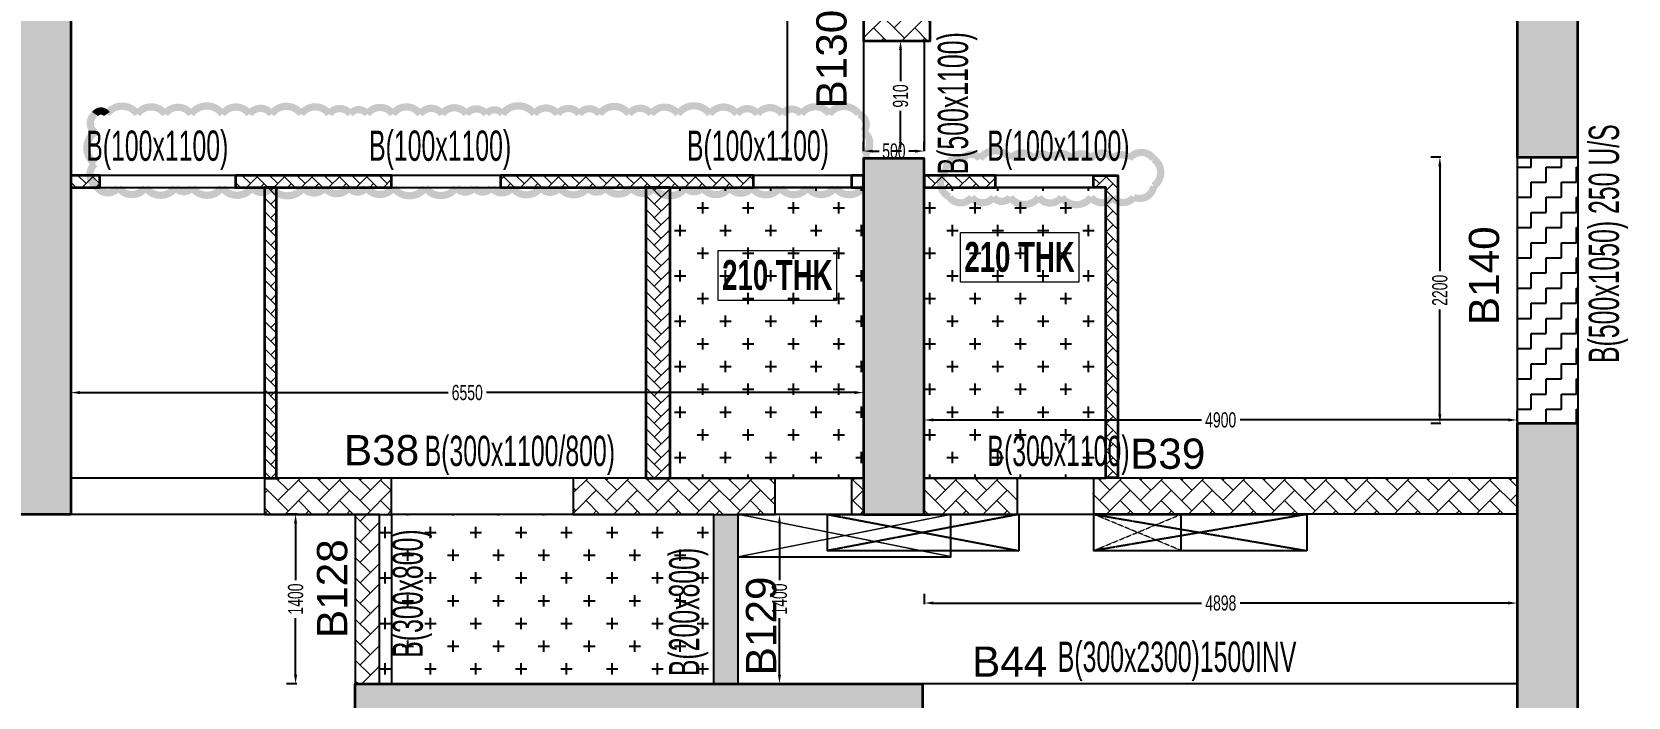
# Model space of a CAD drawing. Header units: millimetres. Extents: x 2116 to 61891, y 4333 to 33436.
# Drawn here: x 47020 to 60208, y 18624 to 24117 of the extents above; entities that cross this region are included whole.
import ezdxf
from ezdxf.enums import TextEntityAlignment as Align

# ---------------------------------------------------------------- set-up
doc = ezdxf.new("R2010")
doc.units = ezdxf.units.MM
doc.linetypes.add('HIDDEN', pattern=[0.375, 0.25, -0.125])
doc.layers.get('Defpoints').update_dxf_attribs({"color": 1, "lineweight": 0})
for name, color, linetype, lineweight in [('A-FLOR-IDEN', 11, 'Continuous', 9), ('A-HIDD-ABVE', 8, 'HIDDEN', 20), ('S-BEAM-IDEN', 2, 'Continuous', 9), ('S-COL HATCH', 9, 'Continuous', 0), ('S-COLS', 5, 'Continuous', 35)]:
    doc.layers.add(name, color=color, linetype=linetype, lineweight=lineweight)
for name, color, linetype in [('Beam Nos', 7, 'Continuous'), ('changes', 7, 'Continuous'), ('CUTOUT', 4, 'Continuous'), ('S-BEAM', 7, 'Continuous'), ('SUNK SLAB', 8, 'Continuous')]:
    doc.layers.add(name, color=color, linetype=linetype)
doc.styles.add('SC-BBS1', font='SansSerif')
doc.styles.add('SOBHA', font='swisscl.ttf', dxfattribs={"width": 0.9})
doc.styles.add('Swis721 LtCn BT', font='swisscl.ttf', dxfattribs={"width": 0.9, "height": 233.355162})
doc.styles.add('Swis721 LtCn BT_B', font='', dxfattribs={"width": 0.9, "height": 246.918336})
doc.styles.get('Swis721 LtCn BT_B').set_extended_font_data('Swis721 LtCn BT', bold=True)
doc.dimstyles.new('S-DIM50', dxfattribs={"dimscale": 50, "dimtxt": 2.5, "dimasz": 1.5, "dimexe": 1.5, "dimexo": 1, "dimgap": 0.5, "dimtad": 0, "dimdec": 0, "dimzin": 0, "dimdsep": 46, "dimtxsty": 'SOBHA', "dimcen": 0.09, "dimclrd": 256, "dimclre": 256, "dimclrt": 6, "dimadec": 5, "dimazin": 0, "dimtfac": 1, "dimtdec": 0, "dimtofl": 0, "dimtmove": 0, "dimatfit": 3, "dimfxl": 0.18, "dimtolj": 1, "dimtzin": 0, "dimlwd": -1, "dimlwe": -1, "dimarcsym": 0})
pattern_1 = [(45, (-31795021.83, 20722934.52), (0, 113.13708499), [240, -80]), (135, (-31794965.26, 20722991.09), (9e-15, 113.13708499), [240, -80])]
pattern_2 = [(45, (-31802317.5, 20729084.55), (0, 169.7056275), [360, -120]), (135, (-31802232.65, 20729169.4), (1e-14, 169.7056275), [360, -120])]
pattern_3 = [(0, (-31361983.94, 21111165.14), (187.5, 187.5), [93.75, -281.25]), (90, (-31361937.07, 21111118.27), (-187.5, 187.5), [93.75, -281.25])]

# ---------------------------------------------------------------- blocks, each defined once
blk = doc.blocks.new('A$C9134d95b')
at = {"layer": 'S-COL HATCH'}
h = blk.add_hatch(dxfattribs=at)
h.set_pattern_fill('AR-HBONE', color=256, scale=20)
h.set_pattern_definition(pattern_1)
h.paths.add_polyline_path([(40150, 3150), (40390, 3150), (40390, 3050), (40150, 3050)])
h = blk.add_hatch(dxfattribs=at)
h.set_pattern_fill('AR-HBONE', color=256, scale=20)
h.set_pattern_definition(pattern_1)
h.paths.add_polyline_path([(41510, 3150), (42800, 3150), (42800, 3050), (41510, 3050)])
h = blk.add_hatch(dxfattribs=at)
h.set_pattern_fill('AR-HBONE', color=256, scale=20)
h.set_pattern_definition(pattern_1)
h.paths.add_polyline_path([(41750, 3050), (41850, 3050), (41850, 650), (41750, 650)])
h = blk.add_hatch(dxfattribs=at)
h.set_pattern_fill('AR-HBONE', color=256, scale=20)
h.set_pattern_definition(pattern_1)
h.paths.add_polyline_path([(43700, 3050), (43700, 3150), (45790, 3150), (45790, 3050)])
h = blk.add_hatch(dxfattribs=at)
h.set_pattern_fill('AR-HBONE', color=256, scale=20)
h.set_pattern_definition(pattern_1)
h.paths.add_polyline_path([(45100, 3050), (44900, 3050), (44900, 650), (45100, 650)])
h = blk.add_hatch(dxfattribs=at)
h.set_pattern_fill('AR-HBONE', color=256, scale=20)
h.set_pattern_definition(pattern_1)
h.paths.add_polyline_path([(47200, 3150), (47790, 3150), (47790, 3050), (47200, 3050)])
h = blk.add_hatch(dxfattribs=at)
h.set_pattern_fill('AR-HBONE', color=256, scale=20)
h.set_pattern_definition(pattern_1)
h.paths.add_polyline_path([(48700, 3050), (48600, 3050), (48600, 3150), (48800, 3150), (48800, 651), (48700, 651)])
at = {"layer": 'S-COLS', "elevation": 0}
for points in [[(40390, 3150), (40150, 3150), (40150, 3050), (40390, 3050)], [(42800, 3150), (41510, 3150), (41510, 3050), (42800, 3050)], [(41850, 3050), (41750, 3050), (41750, 650), (41850, 650)], [(45790, 3150), (43700, 3150), (43700, 3050), (45790, 3050)], [(45100, 3050), (44900, 3050), (44900, 650), (45100, 650)], [(47790, 3150), (47200, 3150), (47200, 3050), (47790, 3050)]]:
    blk.add_lwpolyline(points, close=True, dxfattribs=at)
blk.add_lwpolyline([(48600, 3150), (48800, 3150), (48800, 651), (48700, 651), (48700, 3050), (48600, 3050), (48600, 3150)], dxfattribs=at)
blk = doc.blocks.new('A$Cbe320e20')
at = {"layer": 'S-COL HATCH', "transparency": 33554687}
h = blk.add_hatch(color=256, dxfattribs=at)
h.dxf.hatch_style = 1
h.paths.add_polyline_path([(32854, 16200), (32354, 16200), (32354, 6500), (32854, 6500)])
h = blk.add_hatch(color=256, dxfattribs=at)
h.dxf.hatch_style = 1
h.paths.add_polyline_path([(44804, 13401), (45304, 13401), (45304, 9451), (44804, 9451)])
at = {"layer": 'S-COL HATCH'}
h = blk.add_hatch(dxfattribs=at)
h.set_pattern_fill('AR-HBONE', color=256, scale=30)
h.set_pattern_definition(pattern_2)
h.paths.add_polyline_path([(39404, 10410), (39954, 10410), (39954, 11400), (39404, 11400)])
at = {"layer": 'S-COL HATCH', "transparency": 33554687}
h = blk.add_hatch(color=256, dxfattribs=at)
h.dxf.hatch_style = 1
h.paths.add_polyline_path([(39404, 9200), (39404, 9200), (39404, 9300), (39404, 9440), (39904, 9440), (39904, 6500), (39404, 6500)])
h = blk.add_hatch(color=256, dxfattribs=at)
h.dxf.hatch_style = 1
h.paths.add_polyline_path([(45304, 7251), (44804, 7251), (44804, 4800), (45304, 4800)])
at = {"layer": 'S-COL HATCH'}
h = blk.add_hatch(dxfattribs=at)
h.set_pattern_fill('AR-HBONE', color=256, scale=30)
h.set_pattern_definition(pattern_2)
h.paths.add_polyline_path([(34454, 6800), (34454, 6500), (35504, 6500), (35504, 6800)])
h = blk.add_hatch(dxfattribs=at)
h.set_pattern_fill('AR-HBONE', color=256, scale=30)
h.set_pattern_definition(pattern_2)
h.paths.add_polyline_path([(37004, 6800), (38674, 6800), (38674, 6500), (37004, 6500)])
h = blk.add_hatch(dxfattribs=at)
h.set_pattern_fill('AR-HBONE', color=256, scale=30)
h.set_pattern_definition(pattern_2)
h.paths.add_polyline_path([(39304, 6800), (39404, 6800), (39404, 6500), (39304, 6500)])
h = blk.add_hatch(dxfattribs=at)
h.set_pattern_fill('AR-HBONE', color=256, scale=30)
h.set_pattern_definition(pattern_2)
h.paths.add_polyline_path([(39904, 6799), (40675, 6799), (40675, 6499), (40124, 6499), (40124, 6500), (39904, 6500)])
h = blk.add_hatch(dxfattribs=at)
h.set_pattern_fill('AR-HBONE', color=256, scale=30)
h.set_pattern_definition(pattern_2)
h.paths.add_polyline_path([(41295, 6799), (44803, 6799), (44803, 6501), (41295, 6501)])
h = blk.add_hatch(dxfattribs=at)
h.set_pattern_fill('AR-HBONE', color=256, scale=30)
h.set_pattern_definition(pattern_2)
h.paths.add_polyline_path([(35204, 6500), (35404, 6500), (35404, 5100), (35204, 5100)])
at = {"layer": 'S-COL HATCH', "transparency": 33554687}
h = blk.add_hatch(color=256, dxfattribs=at)
h.dxf.hatch_style = 1
h.paths.add_polyline_path([(35204, 5100), (35404, 5100), (39594, 5100), (39594, 4800), (35204, 4800)])
h.paths.add_polyline_path([(39594, 5100), (39894, 5100), (39894, 4800), (39594, 4800)])
at = {"layer": 'S-BEAM', "color": 5, "elevation": 0}
for points in [[(35504, 6800), (34454, 6800), (34454, 6500), (35504, 6500)], [(40675, 6800), (39904, 6800), (39904, 6499), (40675, 6499)], [(35404, 6500), (35204, 6500), (35204, 5100), (35404, 5100)]]:
    blk.add_lwpolyline(points, close=True, dxfattribs=at)
at = {"layer": 'S-BEAM', "color": 5}
for points in [[(38674, 6800), (37004, 6800), (37004, 6500), (38674, 6500)], [(39404, 6800), (39304, 6800), (39304, 6500), (39404, 6500)], [(41305, 6801), (44803, 6801), (44803, 6501), (41305, 6501)]]:
    blk.add_lwpolyline(points, close=True, dxfattribs=at)
at = {"layer": 'S-COLS'}
blk.add_line((39894, 4800), (39894, 5100), dxfattribs=at)
for points in [[(44804, 17040), (44804, 9451), (45304, 9451), (45304, 17040)], [(39954, 11400), (39404, 11400), (39404, 10410), (39954, 10410)], [(45304, 7251), (44804, 7251), (44804, 4800), (45304, 4800)]]:
    blk.add_lwpolyline(points, close=True, dxfattribs=at)
at = {"layer": 'S-COLS', "elevation": 0}
blk.add_lwpolyline([(32854, 6500), (32354, 6500), (32354, 16200), (32854, 16200)], close=True, dxfattribs=at)
at = {"layer": 'S-COLS'}
blk.add_lwpolyline([(39904, 6500), (39904, 9440), (39404, 9440), (39404, 6500), (39954, 6500)], dxfattribs=at)
at = {"layer": 'S-COLS', "elevation": 0}
blk.add_lwpolyline([(39894, 4800), (35204, 4800), (35204, 5100), (39894, 5100)], dxfattribs=at)
blk = doc.blocks.new('A$C38189ab3')
at = {"layer": 'SUNK SLAB'}
h = blk.add_hatch(dxfattribs=at)
h.set_pattern_fill('ZIGZAG', color=8, scale=1000, style=0)
h.set_pattern_definition([(0, (-31749717.56, 20724501.35), (125, 125), [125, -125]), (90, (-31749592.56, 20724501.35), (-125, 125), [125, -125])])
h.paths.add_polyline_path([(45304, 9450), (44804, 9450), (44804, 7250), (45304, 7250)])
h = blk.add_hatch(dxfattribs=at)
h.set_pattern_fill('CROSS', color=8, scale=750, style=0)
h.set_pattern_definition(pattern_3)
h.paths.add_polyline_path([(37804, 6800), (39404, 6800), (39404, 9200), (37804, 9200)])
h = blk.add_hatch(dxfattribs=at)
h.set_pattern_fill('CROSS', color=8, scale=750, style=0)
h.set_pattern_definition(pattern_3)
h.paths.add_polyline_path([(39904, 6800), (41404, 6800), (41404, 9200), (39904, 9200)])
h = blk.add_hatch(dxfattribs=at)
h.set_pattern_fill('ZIGZAG', color=8, scale=1000, style=0)
h.set_pattern_definition([(0, (-31802317.54, 20724501.4), (125, 125), [125, -125]), (90, (-31802192.54, 20724501.4), (-125, 125), [125, -125])])
h.paths.add_polyline_path([(38364, 6500), (38164, 6500), (38164, 5100), (38364, 5100)])
h.paths.add_polyline_path([(39594, 2800), (37909, 2800), (37909, 2400), (39594, 2400)])
h.paths.add_polyline_path([(-656, 6500), (-696, 6500), (-696, 6150), (-856, 6150), (-856, 5100), (-656, 5100)])
h.paths.add_polyline_path([(-400, 2800), (-2086, 2800), (-2086, 2800), (-2086, 2400), (-400, 2400)])
h = blk.add_hatch(dxfattribs=at)
h.set_pattern_fill('CROSS', color=8, scale=750, style=0)
h.set_pattern_definition([(0, (-31361983.94, 21110731.83), (187.5, 187.5), [93.75, -281.25]), (90, (-31361937.07, 21110684.96), (-187.5, 187.5), [93.75, -281.25])])
h.paths.add_polyline_path([(38164, 6500), (38164, 5100), (35404, 5100), (35404, 6500)])
h.paths.add_polyline_path([(37738, 5102), (37738, 6375), (38265, 6375), (38265, 5102)], flags=9)
at = {"layer": 'A-FLOR-IDEN', "color": 8, "elevation": 0, "flags": 128}
for points in [[(41181, 8828), (41181, 8417), (40203, 8417), (40203, 8828)], [(39180, 8678), (39180, 8267), (38203, 8267), (38203, 8678)]]:
    blk.add_lwpolyline(points, close=True, dxfattribs=at)
at = {"layer": 'A-HIDD-ABVE', "linetype": 'HIDDEN'}
for p, q in [((38364, 6150), (40124, 6501)), ((40124, 6150), (38364, 6500)), ((42028, 6201), (41304, 6501)), ((41304, 6201), (42028, 6501))]:
    blk.add_line(p, q, dxfattribs=at)
at = {"layer": 'CUTOUT', "color": 8, "linetype": 'HIDDEN'}
for p, q in [((39105, 6500), (40685, 6200)), ((39105, 6500), (40685, 6200)), ((40685, 6500), (39105, 6200)), ((41305, 6500), (43060, 6201)), ((43060, 6499), (41305, 6200))]:
    blk.add_line(p, q, dxfattribs=at)
at = {"layer": 'CUTOUT', "linetype": 'HIDDEN'}
blk.add_line((40685, 6500), (39105, 6200), dxfattribs=at)
at = {"layer": 'CUTOUT'}
for points in [[(40685, 6200), (39105, 6200), (39105, 6500), (40685, 6500)], [(43065, 6200), (41305, 6200), (41305, 6500), (43065, 6500)]]:
    blk.add_lwpolyline(points, close=True, dxfattribs=at)
at = {"layer": 'S-BEAM', "linetype": 'HIDDEN'}
for p, q in [((39404, 10410), (39404, 9500)), ((39904, 10410), (39904, 9500)), ((44804, 9451), (44804, 7251)), ((39404, 6800), (32854, 6800)), ((44804, 6799), (39904, 6799)), ((35204, 6500), (35204, 5100)), ((35504, 6500), (35504, 5100)), ((44804, 6501), (39904, 6499))]:
    blk.add_line(p, q, dxfattribs=at)
at = {"layer": 'S-BEAM'}
for p, q in [((45304, 9451), (45304, 7251)), ((35204, 6500), (32854, 6500)), ((38164, 6500), (35504, 6500)), ((38164, 6500), (38164, 5100)), ((39404, 6500), (38364, 6500)), ((38364, 6500), (38364, 5100)), ((44805, 5100), (39894, 5100))]:
    blk.add_line(p, q, dxfattribs=at)
at = {"layer": 'S-BEAM', "linetype": 'HIDDEN', "elevation": 0}
for points in [[(34214, 9300), (33094, 9300), (33094, 9200), (34214, 9200)], [(39304, 9300), (38494, 9300), (38494, 9200), (39304, 9200)], [(41304, 9300), (40494, 9300), (40494, 9200), (41304, 9200)]]:
    blk.add_lwpolyline(points, close=True, dxfattribs=at)
at = {"layer": 'S-BEAM', "linetype": 'HIDDEN'}
blk.add_lwpolyline([(36404, 9300), (35504, 9300), (35504, 9200), (36404, 9200)], close=True, dxfattribs=at)
at = {"layer": 'S-BEAM'}
blk.add_lwpolyline([(39404, 9200), (37804, 9200), (37804, 6800), (39404, 6800)], close=True, dxfattribs=at)
at = {"layer": 'S-BEAM', "elevation": 0}
for points in [[(41404, 9200), (39904, 9200), (39904, 6800), (41404, 6800)], [(40124, 6500), (38364, 6500), (38364, 6150), (40124, 6150)], [(42028, 6501), (41304, 6501), (41304, 6201), (42028, 6201)]]:
    blk.add_lwpolyline(points, close=True, dxfattribs=at)
at = {"layer": 'S-COLS', "elevation": 0}
blk.add_lwpolyline([(39404, 9300), (39304, 9300), (39304, 9200), (39404, 9200)], close=True, dxfattribs=at)
at = {"layer": 'A-FLOR-IDEN', "color": 1, "char_height": 246.9, "width": 1155, "attachment_point": 2, "line_spacing_factor": 0.964267, "style": 'Swis721 LtCn BT_B'}
for insert in [(40692, 8750), (38691, 8600)]:
    blk.add_mtext('210 THK', dxfattribs=dict(at, insert=insert))
at = {"layer": 'S-BEAM-IDEN', "style": 'Swis721 LtCn BT', "width": 0.8}
for s, rotation, p in [('B(500x1100)', 90, (40267, 9308)), ('B(500x1050) 250 U/S', 90, (45645, 7750)), ('B(300x800)', 90, (35762, 5316)), ('B(200x800)', 90, (38046, 5164)), ('B(300x2300)1500INV', 360, (41008, 5199))]:
    blk.add_text(s, height=250, rotation=rotation, dxfattribs=at).set_placement(p)
for s, p in [('B(100x1100)', (32981, 9420)), ('B(100x1100)', (35318, 9420)), ('B(100x1100)', (37944, 9420)), ('B(100x1100)', (40427, 9420)), ('B(300x1100/800)', (35777, 6899)), ('B(300x1100)', (40427, 6899))]:
    blk.add_text(s, height=250, dxfattribs=at).set_placement(p)
blk = doc.blocks.new('*D389')
at = {"transparency": 16777216}
for p, q in [((53892, 23133), (53892, 23208)), ((53967, 23133), (54019, 23133)), ((54317, 23133), (54266, 23133)), ((54392, 23133), (54392, 23208))]:
    blk.add_line(p, q, dxfattribs=at)
for points in [[(53967, 23145), (53967, 23120), (53892, 23133)], [(54317, 23145), (54317, 23120), (54392, 23133)]]:
    blk.add_solid(points, dxfattribs=at)
at = {"layer": 'Defpoints', "color": 0, "transparency": 16777216}
for p in [(53892, 23133), (54392, 23133), (54392, 23133)]:
    blk.add_point(p, dxfattribs=at)
at = {"color": 6, "transparency": 16777216, "insert": (54142, 23133), "char_height": 125, "attachment_point": 5, "style": 'SOBHA'}
blk.add_mtext('\\A1;500', dxfattribs=at)
blk = doc.blocks.new('*D390')
at = {"transparency": 16777216}
for p, q in [((54206, 24043), (54122, 24043)), ((54197, 23968), (54197, 23711)), ((54197, 23208), (54197, 23464)), ((54206, 23133), (54122, 23133))]:
    blk.add_line(p, q, dxfattribs=at)
for points in [[(54184, 23968), (54209, 23968), (54197, 24043)], [(54184, 23208), (54209, 23208), (54197, 23133)]]:
    blk.add_solid(points, dxfattribs=at)
at = {"layer": 'Defpoints', "color": 0, "transparency": 16777216}
for p in [(54392, 24043), (54197, 23133), (54392, 23133)]:
    blk.add_point(p, dxfattribs=at)
at = {"color": 6, "transparency": 16777216, "insert": (54197, 23588), "char_height": 125, "attachment_point": 5, "rotation": 90, "style": 'SOBHA'}
blk.add_mtext('\\A1;910', dxfattribs=at)
blk = doc.blocks.new('*D297')
at = {"transparency": 16777216}
for p, q in [((47342, 21129), (47342, 21213)), ((47417, 21138), (50459, 21138)), ((53817, 21138), (50776, 21138)), ((53892, 21129), (53892, 21213))]:
    blk.add_line(p, q, dxfattribs=at)
for points in [[(47417, 21151), (47417, 21126), (47342, 21138)], [(53817, 21151), (53817, 21126), (53892, 21138)]]:
    blk.add_solid(points, dxfattribs=at)
at = {"layer": 'Defpoints', "color": 0, "transparency": 16777216}
for p in [(47342, 21138), (47342, 20433, 0), (53892, 20433)]:
    blk.add_point(p, dxfattribs=at)
at = {"color": 6, "transparency": 16777216, "insert": (50617, 21138), "char_height": 125, "attachment_point": 5, "style": 'SOBHA'}
blk.add_mtext('\\A1;6550', dxfattribs=at)
blk = doc.blocks.new('*D298')
at = {"transparency": 16777216}
for p, q in [((54392, 20903), (54392, 20987)), ((59292, 20903), (59292, 20987)), ((54467, 20912), (56683, 20912)), ((59217, 20912), (57002, 20912))]:
    blk.add_line(p, q, dxfattribs=at)
for points in [[(54467, 20925), (54467, 20900), (54392, 20912)], [(59217, 20925), (59217, 20900), (59292, 20912)]]:
    blk.add_solid(points, dxfattribs=at)
at = {"layer": 'Defpoints', "color": 0, "transparency": 16777216}
for p in [(54392, 20912), (54392, 20432), (59292, 20432)]:
    blk.add_point(p, dxfattribs=at)
at = {"color": 6, "transparency": 16777216, "insert": (56842, 20912), "char_height": 125, "attachment_point": 5, "style": 'SOBHA'}
blk.add_mtext('\\A1;4900', dxfattribs=at)
blk = doc.blocks.new('*D300')
at = {"transparency": 16777216}
for p, q in [((54394, 19391), (54394, 19475)), ((54469, 19400), (56684, 19400)), ((59217, 19400), (57002, 19400)), ((59292, 19391), (59292, 19475))]:
    blk.add_line(p, q, dxfattribs=at)
for points in [[(54469, 19413), (54469, 19388), (54394, 19400)], [(59217, 19413), (59217, 19388), (59292, 19400)]]:
    blk.add_solid(points, dxfattribs=at)
at = {"layer": 'Defpoints', "color": 0, "transparency": 16777216}
for p in [(54394, 19400), (54394, 18433, 0), (59292, 18433, 0)]:
    blk.add_point(p, dxfattribs=at)
at = {"color": 6, "transparency": 16777216, "insert": (56843, 19400), "char_height": 125, "attachment_point": 5, "style": 'SOBHA'}
blk.add_mtext('\\A1;4898', dxfattribs=at)
blk = doc.blocks.new('*D333')
at = {"transparency": 16777216}
for p, q in [((49208, 20133), (49124, 20133)), ((49199, 20058), (49199, 19590)), ((49199, 18808), (49199, 19275)), ((49208, 18733), (49124, 18733))]:
    blk.add_line(p, q, dxfattribs=at)
for points in [[(49186, 20058), (49211, 20058), (49199, 20133)], [(49186, 18808), (49211, 18808), (49199, 18733)]]:
    blk.add_solid(points, dxfattribs=at)
at = {"layer": 'Defpoints', "color": 0, "transparency": 16777216}
for p in [(49692, 20133), (49199, 18733), (49692, 18733, 0)]:
    blk.add_point(p, dxfattribs=at)
at = {"color": 6, "transparency": 16777216, "insert": (49199, 19433), "char_height": 125, "attachment_point": 5, "rotation": 90, "style": 'SOBHA'}
blk.add_mtext('\\A1;1400', dxfattribs=at)
blk = doc.blocks.new('*D334')
at = {"transparency": 16777216}
for p, q in [((53188, 20133), (53272, 20133)), ((53197, 20058), (53197, 19590)), ((53197, 18808), (53197, 19275)), ((53188, 18733), (53272, 18733))]:
    blk.add_line(p, q, dxfattribs=at)
for points in [[(53184, 20058), (53209, 20058), (53197, 20133)], [(53184, 18808), (53209, 18808), (53197, 18733)]]:
    blk.add_solid(points, dxfattribs=at)
at = {"layer": 'Defpoints', "color": 0, "transparency": 16777216}
for p in [(52652, 20133), (52652, 18733), (53197, 18733)]:
    blk.add_point(p, dxfattribs=at)
at = {"color": 6, "transparency": 16777216, "insert": (53197, 19433), "char_height": 125, "attachment_point": 5, "rotation": 90, "style": 'SOBHA'}
blk.add_mtext('\\A1;1400', dxfattribs=at)
blk = doc.blocks.new('*D335')
at = {"transparency": 16777216}
for p, q in [((53272, 25943), (53188, 25943)), ((53263, 25868), (53263, 24666)), ((53263, 23148), (53263, 24349)), ((53272, 23073), (53188, 23073))]:
    blk.add_line(p, q, dxfattribs=at)
for points in [[(53250, 25868), (53275, 25868), (53263, 25943)], [(53250, 23148), (53275, 23148), (53263, 23073)]]:
    blk.add_solid(points, dxfattribs=at)
at = {"layer": 'Defpoints', "color": 0, "transparency": 16777216}
for p in [(53263, 25943), (53892, 25943), (53892, 23073)]:
    blk.add_point(p, dxfattribs=at)
at = {"color": 6, "transparency": 16777216, "insert": (53263, 24508), "char_height": 125, "attachment_point": 5, "rotation": 90, "style": 'SOBHA'}
blk.add_mtext('\\A1;2870', dxfattribs=at)
blk = doc.blocks.new('*D342')
at = {"transparency": 16777216}
for p, q in [((58662, 23083), (58578, 23083)), ((58653, 23008), (58653, 22142)), ((58653, 20958), (58653, 21825)), ((58662, 20883), (58578, 20883))]:
    blk.add_line(p, q, dxfattribs=at)
for points in [[(58640, 23008), (58665, 23008), (58653, 23083)], [(58640, 20958), (58665, 20958), (58653, 20883)]]:
    blk.add_solid(points, dxfattribs=at)
at = {"layer": 'Defpoints', "color": 0, "transparency": 16777216}
for p in [(59292, 23083), (58653, 20883), (59292, 20883)]:
    blk.add_point(p, dxfattribs=at)
at = {"color": 6, "transparency": 16777216, "insert": (58653, 21983), "char_height": 125, "attachment_point": 5, "rotation": 90, "style": 'SOBHA'}
blk.add_mtext('\\A1;2200', dxfattribs=at)

msp = doc.modelspace()

# ---------------------------------------------------------------- linework, layer by layer
at = {"color": 1, "const_width": 60}
for points in [[(47541.5, 23438.5, 0.5205671), (47541.5, 23286.7, 0.5205671), (47541.5, 23029.1, 0.5205671), (47561.3, 22832.5, 0.5205671), (47733.8, 22832.5, 0.5205671), (47959.2, 22832.5, 0.5205671), (48206.5, 22832.5, 0.5205671), (48342.9, 22832.5, 0.5205671), (48590.8, 22832.5, 0.5205671), (48839.5, 22832.5, 0.5205671), (48998.6, 22832.5, 0.5205671), (49264.1, 22832.5, 0.5205671), (49439.5, 22832.5, 0.5205671), (49638.3, 22832.5, 0.5205671), (49784.2, 22832.5, 0.5205671), (50006.7, 22832.5, 0.5205671), (50270, 22832.5, 0.5205671), (50526.7, 22832.5, 0.5205671), (50673.8, 22832.5, 0.5205671), (50818.1, 22832.5, 0.5205671), (50988.9, 22832.5, 0.5205671), (51223.4, 22832.5, 0.5205671), (51378.5, 22832.5, 0.5205671), (51612.7, 22832.5, 0.5205671), (51759, 22832.5, 0.5205671), (51971.7, 22832.5, 0.5205671), (52158.7, 22832.5, 0.5205671), (52422.9, 22832.5, 0.5205671), (52559.9, 22832.5, 0.5205671), (52784.9, 22832.5, 0.5205671), (52966.1, 22832.5, 0.5205671), (53200.7, 22832.5, 0.5205671), (53428.8, 22832.5, 0.5205671), (53655.4, 22832.5, 0.5205671), (53892.3, 22836.5, 0.5205671), (53892.3, 23098.2, 0.5205671), (53892.3, 23292.8, 0.5205671), (53851.7, 23438.5, 0.5205671), (53608.4, 23438.5, 0.5205671), (53377.1, 23438.5, 0.5205671), (53219.1, 23438.5, 0.5205671), (53016.2, 23438.5, 0.5205671), (52845.1, 23438.5, 0.5205671), (52621.7, 23438.5, 0.5205671), (52358.6, 23438.5, 0.5205671), (52137.8, 23438.5, 0.5205671), (51952.8, 23438.5, 0.5205671), (51710.3, 23438.5, 0.5205671), (51541.4, 23438.5, 0.5205671), (51363, 23438.5, 0.5205671), (51170.5, 23438.5, 0.5205671), (50908.7, 23438.5, 0.5205671), (50774.2, 23438.5, 0.5205671), (50610.6, 23438.5, 0.5205671), (50409.5, 23438.5, 0.5205671), (50228, 23438.5, 0.5205671), (50002, 23438.5, 0.5205671), (49791.2, 23438.5, 0.5205671), (49649.9, 23438.5, 0.5205671), (49475.4, 23438.5, 0.5205671), (49245.7, 23438.5, 0.5205671), (48999.9, 23438.5, 0.5205671), (48817.1, 23438.5, 0.5205671), (48593.8, 23438.5, 0.5205671), (48335.5, 23438.5, 0.5205671), (48119.8, 23438.5, 0.5205671), (47891.1, 23438.5, 0.5205671), (47639.1, 23438.5, 0.5205671)], [(56287.9, 23068.9, -0.5205671), (56287.9, 22843.7, -0.5205671), (56123.6, 22753.1, -0.5205671), (55949.4, 22753.1, -0.5205671), (55770.3, 22753.1, -0.5205671), (55528.4, 22753.1, -0.5205671), (55338.9, 22753.1, -0.5205671), (55103.2, 22753.1, -0.5205671), (54964.8, 22753.1, -0.5205671), (54784.5, 22753.1, -0.5205671), (54601, 22753.1, -0.5205671), (54569.3, 22970.8, -0.5205671), (54709.7, 23068.9, -0.5205671), (54852.3, 23068.9, -0.5205671), (55107.6, 23068.9, -0.5205671), (55294.5, 23068.9, -0.5205671), (55442.8, 23068.9, -0.5205671), (55608.9, 23068.9, -0.5205671), (55768.4, 23068.9, -0.5205671), (55951.7, 23068.9, -0.5205671), (56085.8, 23068.9, -0.5205671)]]:
    msp.add_lwpolyline(points, format="xyb", close=True, dxfattribs=at)

# ---------------------------------------------------------------- block references
at = {"layer": 'changes'}
msp.add_blockref('A$C9134d95b', (7192.3, 19782.5), dxfattribs=at)
at = {"layer": 'CUTOUT'}
msp.add_blockref('A$C38189ab3', (14488, 13632.5), dxfattribs=at)
at = {"layer": 'S-COLS'}
msp.add_blockref('A$Cbe320e20', (14488, 13632.5), dxfattribs=at)

# ---------------------------------------------------------------- texts
at = {"layer": 'Beam Nos', "style": 'SC-BBS1'}
for s, p in [('B130', (53826, 23892.4)), ('B140', (59217.6, 22103.4)), ('B128', (49700.3, 19518.9)), ('B129', (53244.5, 19210.9))]:
    msp.add_text(s, height=250, rotation=90, dxfattribs=at).set_placement(p, align=Align.BOTTOM_CENTER)
for s, p in [('B38', (49909, 20462.4)), ('B39', (56404.5, 20433.6)), ('B44', (55098.5, 18716.1))]:
    msp.add_text(s, height=250, dxfattribs=at).set_placement(p, align=Align.BOTTOM_CENTER)

# ---------------------------------------------------------------- dimensions: what is measured, and where the dimension line sits
at = {"color": 1}
for base, p1, p2, picture, middle in [((53262.6, 25942.5), (53892.3, 23072.5), (53892.3, 25942.5), '*D335', (53262.6, 24507.5)), ((54196.6, 23132.5), (54392.3, 24042.5), (54392.3, 23132.5), '*D390', (54196.6, 23587.5)), ((58652.6, 20883), (59292.3, 23083), (59292.3, 20883), '*D342', (58652.6, 21983)), ((49198.6, 18732.5), (49692.3, 20132.5), (49692.3, 18732.5, 0), '*D333', (49198.6, 19432.5)), ((53196.6, 18732.5), (52652.3, 20132.5), (52652.3, 18732.5), '*D334', (53196.6, 19432.5))]:
    dim = msp.add_linear_dim(base=base, p1=p1, p2=p2, angle=90, dimstyle='S-DIM50', override={"dimfxlon": 1, "dimarcsym": 2}, dxfattribs=at)
    dim.commit()
    dim.dimension.update_dxf_attribs({"geometry": picture, "text_midpoint": middle})
for base, p1, p2, picture, middle in [((54392.3, 23132.5), (53892.3, 23132.5), (54392.3, 23132.5), '*D389', (54142.3, 23132.5)), ((47342.4, 21138.2), (53892.3, 20432.5), (47342.4, 20432.5, 0), '*D297', (50617.3, 21138.2)), ((54392.3, 20912.2), (59292.3, 20432), (54392.3, 20432), '*D298', (56842.3, 20912.2)), ((54394, 19400.2), (59292.3, 18432.5, 0), (54394, 18432.5, 0), '*D300', (56843.2, 19400.2))]:
    dim = msp.add_linear_dim(base=base, p1=p1, p2=p2, dimstyle='S-DIM50', override={"dimfxlon": 1, "dimarcsym": 2}, dxfattribs=at)
    dim.commit()
    dim.dimension.update_dxf_attribs({"geometry": picture, "text_midpoint": middle})

doc.saveas('drawing.dxf')
